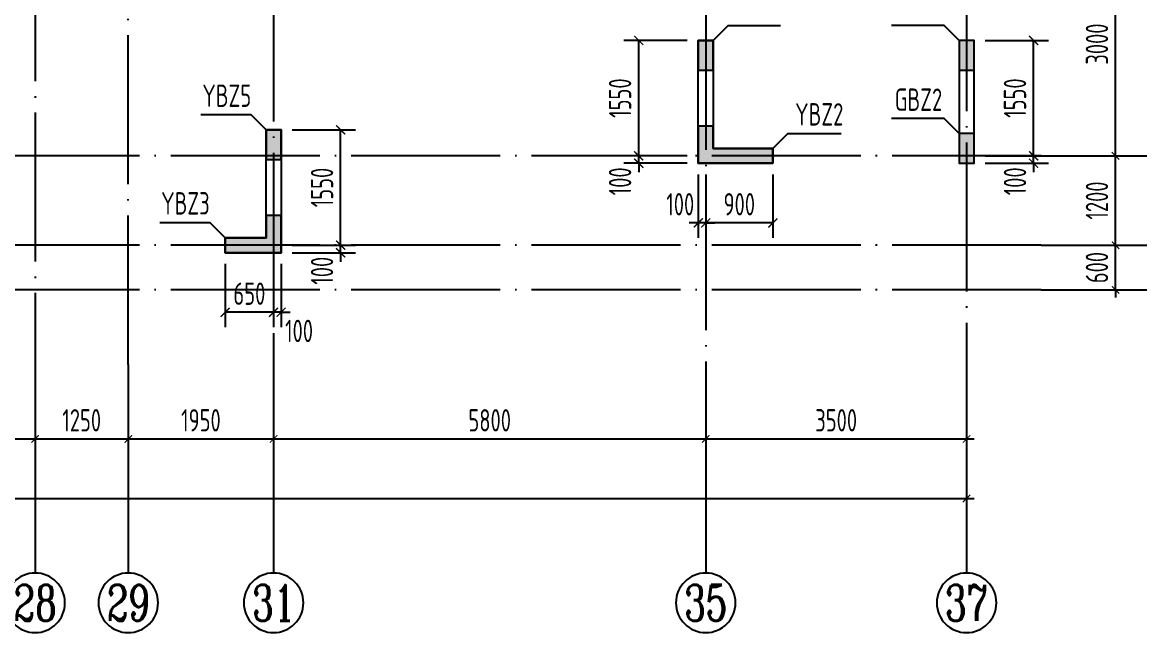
# Model space of a CAD drawing. Extents: x -668857 to 143095, y -247466 to 228182.
# Drawn here: x -289909 to -274914, y 125132 to 133324 of the extents above; entities that cross this region are included whole.
import ezdxf
from ezdxf.enums import TextEntityAlignment as Align

# ---------------------------------------------------------------- set-up
doc = ezdxf.new("R2010")
doc.units = 0
doc.header["$LTSCALE"] = 1000
doc.linetypes.add('DOTE', pattern=[2.42, 2, -0.2, 0.02, -0.2])
doc.layers.get('0').update_dxf_attribs({"linetype": 'CONTINUOUS'})
doc.layers.get('DEFPOINTS').update_dxf_attribs({"linetype": 'CONTINUOUS'})
for name, color, linetype in [('A-AXIS', 1, 'CONTINUOUS'), ('A-DOTE', 10, 'DOTE'), ('AXIS_NUM', 7, 'CONTINUOUS'), ('S-Q墙实线', 6, 'CONTINUOUS'), ('S-Q墙标注', 3, 'CONTINUOUS'), ('S-X详图填充', 252, 'CONTINUOUS'), ('S-X详图实线', 4, 'CONTINUOUS'), ('S-Y一般标注', 3, 'CONTINUOUS'), ('S-Z柱编号', 6, 'CONTINUOUS')]:
    doc.layers.add(name, color=color, linetype=linetype)
doc.styles.add('TSSD_Axis', font='complex.shx', dxfattribs={"width": 0.7, "bigfont": 'hztxt.shx'})
doc.styles.add('TSSD_DIMENSION', font='Tssdeng.shx', dxfattribs={"width": 0.7, "bigfont": 'tssdchn.shx'})
doc.styles.add('TSSD_REIN', font='tssdeng.shx', dxfattribs={"width": 0.7, "height": 300, "bigfont": 'tssdchn.shx'})
doc.styles.add('结构文字', font='zstxt.shx', dxfattribs={"width": 0.7, "bigfont": 'zshz.shx'})
doc.dimstyles.new('STRUCK', dxfattribs={"dimtxt": 400, "dimasz": 121, "dimexe": 200, "dimexo": 150, "dimgap": 115, "dimtad": 1, "dimdec": 0, "dimdsep": 46, "dimtxsty": '结构文字', "dimblk": 'ARCHTICK', "dimcen": 400, "dimclrd": 3, "dimclre": 3, "dimclrt": 7, "dimadec": 0, "dimazin": 0, "dimtfac": 1, "dimtdec": 0, "dimtix": 1, "dimtmove": 2, "dimatfit": 3, "dimldrblk": '_DIMX', "dimfxl": 0, "dimtolj": 1, "dimtzin": 0, "dimarcsym": 0})
doc.dimstyles.new('TSSD_100_100', dxfattribs={"dimtxt": 300, "dimasz": 100, "dimexe": 100, "dimexo": 250, "dimgap": 100, "dimtad": 1, "dimdec": 0, "dimzin": 0, "dimdsep": 46, "dimtxsty": 'TSSD_DIMENSION', "dimblk": 'ARCHTICK', "dimcen": 0, "dimdle": 100, "dimclrt": 7, "dimadec": 0, "dimazin": 0, "dimtfac": 1, "dimtdec": 0, "dimtix": 1, "dimtmove": 2, "dimatfit": 3, "dimldrblk": 'ARCHTICK', "dimfxl": 0, "dimtolj": 1, "dimtzin": 0, "dimarcsym": 0})

# ---------------------------------------------------------------- blocks, each defined once
blk = doc.blocks.new('_ArchTick')
at = {"color": 0, "linetype": 'ByBlock', "const_width": 0.15}
blk.add_lwpolyline([(-0.5, -0.5), (0.5, 0.5)], dxfattribs=at)
blk = doc.blocks.new('*D261')
at = {"layer": 'DEFPOINTS', "color": 0}
for p in [(43350, 3600), (45300, 3600), (45300, 2600)]:
    blk.add_point(p, dxfattribs=at)
at = {"layer": 'S-Y一般标注', "color": 0, "lineweight": -2}
for p, q in [((43350, 3350), (43350, 2500)), ((45300, 3350), (45300, 2500)), ((43250, 2600), (45400, 2600))]:
    blk.add_line(p, q, dxfattribs=at)
at = {"layer": 'S-Y一般标注', "color": 0, "lineweight": -2, "xscale": 100, "yscale": 100, "zscale": 100, "rotation": 180}
blk.add_blockref('_ArchTick', (43350, 2600), dxfattribs=at)
at = {"layer": 'S-Y一般标注', "color": 0, "lineweight": -2, "xscale": 100, "yscale": 100, "zscale": 100}
blk.add_blockref('_ArchTick', (45300, 2600), dxfattribs=at)
at = {"layer": 'S-Y一般标注', "color": 7, "insert": (44325, 2850), "char_height": 300, "attachment_point": 5, "style": 'TSSD_DIMENSION'}
blk.add_mtext('\\A1;1950', dxfattribs=at)
blk = doc.blocks.new('ts_axno')
at = {"color": 0, "linetype": 'ByBlock', "lineweight": -2}
blk.add_circle((0, 0), 0.5, dxfattribs=at)
at = {"color": 0, "linetype": 'ByBlock', "lineweight": -2, "style": 'TSSD_Axis', "width": 0.7}
blk.add_attdef('A', text='', height=0.6, dxfattribs=at).set_placement((0, 0), align=Align.MIDDLE_CENTER)
blk = doc.blocks.new('*D262')
at = {"layer": 'DEFPOINTS', "color": 0}
for p in [(45300, 3600), (51100, 3600), (51100, 2600)]:
    blk.add_point(p, dxfattribs=at)
at = {"layer": 'S-Y一般标注', "color": 0, "lineweight": -2}
for p, q in [((45300, 3350), (45300, 2500)), ((51100, 3350), (51100, 2500)), ((45200, 2600), (51200, 2600))]:
    blk.add_line(p, q, dxfattribs=at)
at = {"layer": 'S-Y一般标注', "color": 0, "lineweight": -2, "xscale": 100, "yscale": 100, "zscale": 100, "rotation": 180}
blk.add_blockref('_ArchTick', (45300, 2600), dxfattribs=at)
at = {"layer": 'S-Y一般标注', "color": 0, "lineweight": -2, "xscale": 100, "yscale": 100, "zscale": 100}
blk.add_blockref('_ArchTick', (51100, 2600), dxfattribs=at)
at = {"layer": 'S-Y一般标注', "color": 7, "insert": (48200, 2850), "char_height": 300, "attachment_point": 5, "style": 'TSSD_DIMENSION'}
blk.add_mtext('\\A1;5800', dxfattribs=at)
blk = doc.blocks.new('*D263')
at = {"layer": 'DEFPOINTS', "color": 0}
for p in [(51100, 3600), (54600, 3600), (54600, 2600)]:
    blk.add_point(p, dxfattribs=at)
at = {"layer": 'S-Y一般标注', "color": 0, "lineweight": -2}
for p, q in [((51100, 3350), (51100, 2500)), ((54600, 3350), (54600, 2500)), ((51000, 2600), (54700, 2600))]:
    blk.add_line(p, q, dxfattribs=at)
at = {"layer": 'S-Y一般标注', "color": 0, "lineweight": -2, "xscale": 100, "yscale": 100, "zscale": 100, "rotation": 180}
blk.add_blockref('_ArchTick', (51100, 2600), dxfattribs=at)
at = {"layer": 'S-Y一般标注', "color": 0, "lineweight": -2, "xscale": 100, "yscale": 100, "zscale": 100}
blk.add_blockref('_ArchTick', (54600, 2600), dxfattribs=at)
at = {"layer": 'S-Y一般标注', "color": 7, "insert": (52850, 2850), "char_height": 300, "attachment_point": 5, "style": 'TSSD_DIMENSION'}
blk.add_mtext('\\A1;3500', dxfattribs=at)
blk = doc.blocks.new('*D264')
at = {"layer": 'DEFPOINTS', "color": 0}
for p in [(4600, 3600), (54600, 3600), (54600, 1800)]:
    blk.add_point(p, dxfattribs=at)
at = {"layer": 'S-Y一般标注', "color": 0, "lineweight": -2}
for p, q in [((4600, 3350), (4600, 1700)), ((54600, 3350), (54600, 1700)), ((4500, 1800), (54700, 1800))]:
    blk.add_line(p, q, dxfattribs=at)
at = {"layer": 'S-Y一般标注', "color": 0, "lineweight": -2, "xscale": 100, "yscale": 100, "zscale": 100, "rotation": 180}
blk.add_blockref('_ArchTick', (4600, 1800), dxfattribs=at)
at = {"layer": 'S-Y一般标注', "color": 0, "lineweight": -2, "xscale": 100, "yscale": 100, "zscale": 100}
blk.add_blockref('_ArchTick', (54600, 1800), dxfattribs=at)
at = {"layer": 'S-Y一般标注', "color": 7, "insert": (29600, 2050), "char_height": 300, "attachment_point": 5, "style": 'TSSD_DIMENSION'}
blk.add_mtext('\\A1;50000', dxfattribs=at)
blk = doc.blocks.new('*D269')
at = {"layer": 'DEFPOINTS', "color": 0}
for p in [(55600, 5200), (56600, 5200), (55600, 4600)]:
    blk.add_point(p, dxfattribs=at)
at = {"layer": 'S-Y一般标注', "color": 0, "lineweight": -2}
for p, q in [((56600, 5200), (56600, 5300)), ((55850, 5200), (56700, 5200)), ((56600, 4600), (56600, 5200)), ((55850, 4600), (56700, 4600)), ((56600, 4600), (56600, 4500))]:
    blk.add_line(p, q, dxfattribs=at)
at = {"layer": 'S-Y一般标注', "color": 0, "lineweight": -2, "xscale": 100, "yscale": 100, "zscale": 100}
for p, rotation in [((56600, 5200), 270), ((56600, 4600), 90)]:
    blk.add_blockref('_ArchTick', p, dxfattribs=dict(at, rotation=rotation))
at = {"layer": 'S-Y一般标注', "color": 7, "insert": (56350, 4900), "char_height": 300, "attachment_point": 5, "rotation": 90, "style": 'TSSD_DIMENSION'}
blk.add_mtext('\\A1;600', dxfattribs=at)
blk = doc.blocks.new('*D275')
at = {"layer": 'DEFPOINTS', "color": 0}
for p in [(55600, 20100), (57400, 20100), (55600, 4600)]:
    blk.add_point(p, dxfattribs=at)
at = {"layer": 'S-Y一般标注', "color": 0, "lineweight": -2}
for p, q in [((55850, 20100), (57500, 20100)), ((57400, 4500), (57400, 20200)), ((55850, 4600), (57500, 4600))]:
    blk.add_line(p, q, dxfattribs=at)
at = {"layer": 'S-Y一般标注', "color": 0, "lineweight": -2, "xscale": 100, "yscale": 100, "zscale": 100}
for p, rotation in [((57400, 20100), 90), ((57400, 4600), 270)]:
    blk.add_blockref('_ArchTick', p, dxfattribs=dict(at, rotation=rotation))
at = {"layer": 'S-Y一般标注', "color": 7, "insert": (57150, 12350), "char_height": 300, "attachment_point": 5, "rotation": 90, "style": 'TSSD_DIMENSION'}
blk.add_mtext('\\A1;15500', dxfattribs=at)
blk = doc.blocks.new('*D279')
at = {"layer": 'DEFPOINTS', "color": 0}
for p in [(55600, 6400), (56600, 6400), (55600, 5200)]:
    blk.add_point(p, dxfattribs=at)
at = {"layer": 'S-Y一般标注', "color": 0, "lineweight": -2}
for p, q in [((56600, 5100), (56600, 6500)), ((55850, 6400), (56700, 6400)), ((55850, 5200), (56700, 5200))]:
    blk.add_line(p, q, dxfattribs=at)
at = {"layer": 'S-Y一般标注', "color": 0, "lineweight": -2, "xscale": 100, "yscale": 100, "zscale": 100}
for p, rotation in [((56600, 6400), 90), ((56600, 5200), 270)]:
    blk.add_blockref('_ArchTick', p, dxfattribs=dict(at, rotation=rotation))
at = {"layer": 'S-Y一般标注', "color": 7, "insert": (56350, 5800), "char_height": 300, "attachment_point": 5, "rotation": 90, "style": 'TSSD_DIMENSION'}
blk.add_mtext('\\A1;1200', dxfattribs=at)
blk = doc.blocks.new('*D280')
at = {"layer": 'DEFPOINTS', "color": 0}
for p in [(55600, 9400), (56600, 9400), (55600, 6400)]:
    blk.add_point(p, dxfattribs=at)
at = {"layer": 'S-Y一般标注', "color": 0, "lineweight": -2}
for p, q in [((56600, 6300), (56600, 9500)), ((55850, 9400), (56700, 9400)), ((55850, 6400), (56700, 6400))]:
    blk.add_line(p, q, dxfattribs=at)
at = {"layer": 'S-Y一般标注', "color": 0, "lineweight": -2, "xscale": 100, "yscale": 100, "zscale": 100}
for p, rotation in [((56600, 9400), 90), ((56600, 6400), 270)]:
    blk.add_blockref('_ArchTick', p, dxfattribs=dict(at, rotation=rotation))
at = {"layer": 'S-Y一般标注', "color": 7, "insert": (56350, 7900), "char_height": 300, "attachment_point": 5, "rotation": 90, "style": 'TSSD_DIMENSION'}
blk.add_mtext('\\A1;3000', dxfattribs=at)
blk = doc.blocks.new('*D283')
at = {"layer": 'DEFPOINTS', "color": 0}
for p in [(40850, 3600), (42100, 3600), (42100, 2600)]:
    blk.add_point(p, dxfattribs=at)
at = {"layer": 'S-Y一般标注', "color": 0, "lineweight": -2}
for p, q in [((40850, 3350), (40850, 2500)), ((42100, 3350), (42100, 2500)), ((40750, 2600), (42200, 2600))]:
    blk.add_line(p, q, dxfattribs=at)
at = {"layer": 'S-Y一般标注', "color": 0, "lineweight": -2, "xscale": 100, "yscale": 100, "zscale": 100, "rotation": 180}
blk.add_blockref('_ArchTick', (40850, 2600), dxfattribs=at)
at = {"layer": 'S-Y一般标注', "color": 0, "lineweight": -2, "xscale": 100, "yscale": 100, "zscale": 100}
blk.add_blockref('_ArchTick', (42100, 2600), dxfattribs=at)
at = {"layer": 'S-Y一般标注', "color": 7, "insert": (41475, 2850), "char_height": 300, "attachment_point": 5, "style": 'TSSD_DIMENSION'}
blk.add_mtext('\\A1;1250', dxfattribs=at)
blk = doc.blocks.new('*D284')
at = {"layer": 'DEFPOINTS', "color": 0}
for p in [(42100, 3600), (43350, 3600), (43350, 2600)]:
    blk.add_point(p, dxfattribs=at)
at = {"layer": 'S-Y一般标注', "color": 0, "lineweight": -2}
for p, q in [((42100, 3350), (42100, 2500)), ((43350, 3350), (43350, 2500)), ((42000, 2600), (43450, 2600))]:
    blk.add_line(p, q, dxfattribs=at)
at = {"layer": 'S-Y一般标注', "color": 0, "lineweight": -2, "xscale": 100, "yscale": 100, "zscale": 100, "rotation": 180}
blk.add_blockref('_ArchTick', (42100, 2600), dxfattribs=at)
at = {"layer": 'S-Y一般标注', "color": 0, "lineweight": -2, "xscale": 100, "yscale": 100, "zscale": 100}
blk.add_blockref('_ArchTick', (43350, 2600), dxfattribs=at)
at = {"layer": 'S-Y一般标注', "color": 7, "insert": (42725, 2850), "char_height": 300, "attachment_point": 5, "style": 'TSSD_DIMENSION'}
blk.add_mtext('\\A1;1250', dxfattribs=at)
blk = doc.blocks.new('*D1606')
at = {"layer": 'DEFPOINTS', "color": 0}
for p in [(-277137, 131532), (-276337, 131532), (-277137, 131432)]:
    blk.add_point(p, dxfattribs=at)
at = {"layer": 'S-Q墙标注', "color": 3, "lineweight": -2}
for p, q in [((-276337, 131532), (-276337, 131653)), ((-276987, 131532), (-276137, 131532)), ((-276337, 131432), (-276337, 131532)), ((-276987, 131432), (-276137, 131432)), ((-276337, 131432), (-276337, 131311))]:
    blk.add_line(p, q, dxfattribs=at)
at = {"layer": 'S-Q墙标注', "color": 3, "lineweight": -2, "xscale": 121, "yscale": 121, "zscale": 121}
for p, rotation in [((-276337, 131532), 270), ((-276337, 131432), 90)]:
    blk.add_blockref('_ArchTick', p, dxfattribs=dict(at, rotation=rotation))
at = {"layer": 'S-Q墙标注', "color": 7, "insert": (-276587, 131190), "char_height": 300, "attachment_point": 5, "rotation": 90, "style": 'TSSD_REIN'}
blk.add_mtext('\\A1;100', dxfattribs=at)
blk = doc.blocks.new('_DIMX')
blk.add_line((-150, 0), (150, 0))
at = {"const_width": 50}
blk.add_lwpolyline([(-70, -70), (70, 70)], dxfattribs=at)
blk = doc.blocks.new('*D1607')
at = {"layer": 'DEFPOINTS', "color": 0}
for p in [(-277137, 133082), (-276337, 133082), (-277137, 131532)]:
    blk.add_point(p, dxfattribs=at)
at = {"layer": 'S-Q墙标注', "color": 3, "lineweight": -2}
for p, q in [((-276987, 133082), (-276137, 133082)), ((-276337, 131532), (-276337, 133082)), ((-276987, 131532), (-276137, 131532))]:
    blk.add_line(p, q, dxfattribs=at)
at = {"layer": 'S-Q墙标注', "color": 3, "lineweight": -2, "xscale": 121, "yscale": 121, "zscale": 121}
for p, rotation in [((-276337, 133082), 90), ((-276337, 131532), 270)]:
    blk.add_blockref('_ArchTick', p, dxfattribs=dict(at, rotation=rotation))
at = {"layer": 'S-Q墙标注', "color": 7, "insert": (-276587, 132307), "char_height": 300, "attachment_point": 5, "rotation": 90, "style": 'TSSD_REIN'}
blk.add_mtext('\\A1;1550', dxfattribs=at)
blk = doc.blocks.new('*D1610')
at = {"layer": 'DEFPOINTS', "color": 0}
for p in [(-281637, 131532), (-280837, 131532), (-280837, 131432)]:
    blk.add_point(p, dxfattribs=at)
at = {"layer": 'S-Q墙标注', "color": 3, "lineweight": -2}
for p, q in [((-281637, 131532), (-281637, 131653)), ((-280987, 131532), (-281837, 131532)), ((-281637, 131432), (-281637, 131532)), ((-280987, 131432), (-281837, 131432)), ((-281637, 131432), (-281637, 131311))]:
    blk.add_line(p, q, dxfattribs=at)
at = {"layer": 'S-Q墙标注', "color": 3, "lineweight": -2, "xscale": 121, "yscale": 121, "zscale": 121}
for p, rotation in [((-281637, 131532), 270), ((-281637, 131432), 90)]:
    blk.add_blockref('_ArchTick', p, dxfattribs=dict(at, rotation=rotation))
at = {"layer": 'S-Q墙标注', "color": 7, "insert": (-281887, 131190), "char_height": 300, "attachment_point": 5, "rotation": 90, "style": 'TSSD_REIN'}
blk.add_mtext('\\A1;100', dxfattribs=at)
blk = doc.blocks.new('*D1611')
at = {"layer": 'DEFPOINTS', "color": 0}
for p in [(-281637, 133082), (-280837, 133082), (-280837, 131532)]:
    blk.add_point(p, dxfattribs=at)
at = {"layer": 'S-Q墙标注', "color": 3, "lineweight": -2}
for p, q in [((-280987, 133082), (-281837, 133082)), ((-281637, 131532), (-281637, 133082)), ((-280987, 131532), (-281837, 131532))]:
    blk.add_line(p, q, dxfattribs=at)
at = {"layer": 'S-Q墙标注', "color": 3, "lineweight": -2, "xscale": 121, "yscale": 121, "zscale": 121}
for p, rotation in [((-281637, 133082), 90), ((-281637, 131532), 270)]:
    blk.add_blockref('_ArchTick', p, dxfattribs=dict(at, rotation=rotation))
at = {"layer": 'S-Q墙标注', "color": 7, "insert": (-281887, 132307), "char_height": 300, "attachment_point": 5, "rotation": 90, "style": 'TSSD_REIN'}
blk.add_mtext('\\A1;1550', dxfattribs=at)
blk = doc.blocks.new('*D1612')
at = {"layer": 'DEFPOINTS', "color": 0}
for p in [(-280737, 131432), (-279837, 131432), (-280737, 130632)]:
    blk.add_point(p, dxfattribs=at)
at = {"layer": 'S-Q墙标注', "color": 3, "lineweight": -2}
for p, q in [((-280737, 131282), (-280737, 130432)), ((-279837, 131282), (-279837, 130432)), ((-279837, 130632), (-280737, 130632))]:
    blk.add_line(p, q, dxfattribs=at)
at = {"layer": 'S-Q墙标注', "color": 3, "lineweight": -2, "xscale": 121, "yscale": 121, "zscale": 121, "rotation": 180}
blk.add_blockref('_ArchTick', (-280737, 130632), dxfattribs=at)
at = {"layer": 'S-Q墙标注', "color": 3, "lineweight": -2, "xscale": 121, "yscale": 121, "zscale": 121}
blk.add_blockref('_ArchTick', (-279837, 130632), dxfattribs=at)
at = {"layer": 'S-Q墙标注', "color": 7, "insert": (-280287, 130882), "char_height": 300, "attachment_point": 5, "style": 'TSSD_REIN'}
blk.add_mtext('\\A1;900', dxfattribs=at)
blk = doc.blocks.new('*D1613')
at = {"layer": 'DEFPOINTS', "color": 0}
for p in [(-280837, 131432), (-280737, 131432), (-280837, 130632)]:
    blk.add_point(p, dxfattribs=at)
at = {"layer": 'S-Q墙标注', "color": 3, "lineweight": -2}
for p, q in [((-280837, 131282), (-280837, 130432)), ((-280737, 131282), (-280737, 130432)), ((-280837, 130632), (-280958, 130632)), ((-280737, 130632), (-280837, 130632)), ((-280737, 130632), (-280616, 130632))]:
    blk.add_line(p, q, dxfattribs=at)
at = {"layer": 'S-Q墙标注', "color": 3, "lineweight": -2, "xscale": 121, "yscale": 121, "zscale": 121}
blk.add_blockref('_ArchTick', (-280837, 130632), dxfattribs=at)
at = {"layer": 'S-Q墙标注', "color": 3, "lineweight": -2, "xscale": 121, "yscale": 121, "zscale": 121, "rotation": 180}
blk.add_blockref('_ArchTick', (-280737, 130632), dxfattribs=at)
at = {"layer": 'S-Q墙标注', "color": 7, "insert": (-281079, 130882), "char_height": 300, "attachment_point": 5, "style": 'TSSD_REIN'}
blk.add_mtext('\\A1;100', dxfattribs=at)
blk = doc.blocks.new('*D1614')
at = {"layer": 'DEFPOINTS', "color": 0}
for p in [(-286437, 130332), (-285637, 130332), (-286437, 130232)]:
    blk.add_point(p, dxfattribs=at)
at = {"layer": 'S-Q墙标注', "color": 3, "lineweight": -2}
for p, q in [((-285637, 130332), (-285637, 130453)), ((-286287, 130332), (-285437, 130332)), ((-285637, 130232), (-285637, 130332)), ((-286287, 130232), (-285437, 130232)), ((-285637, 130232), (-285637, 130111))]:
    blk.add_line(p, q, dxfattribs=at)
at = {"layer": 'S-Q墙标注', "color": 3, "lineweight": -2, "xscale": 121, "yscale": 121, "zscale": 121}
for p, rotation in [((-285637, 130332), 270), ((-285637, 130232), 90)]:
    blk.add_blockref('_ArchTick', p, dxfattribs=dict(at, rotation=rotation))
at = {"layer": 'S-Q墙标注', "color": 7, "insert": (-285887, 129990), "char_height": 300, "attachment_point": 5, "rotation": 90, "style": 'TSSD_REIN'}
blk.add_mtext('\\A1;100', dxfattribs=at)
blk = doc.blocks.new('*D1615')
at = {"layer": 'DEFPOINTS', "color": 0}
for p in [(-286437, 131882), (-285637, 131882), (-286437, 130332)]:
    blk.add_point(p, dxfattribs=at)
at = {"layer": 'S-Q墙标注', "color": 3, "lineweight": -2}
for p, q in [((-286287, 131882), (-285437, 131882)), ((-285637, 130332), (-285637, 131882)), ((-286287, 130332), (-285437, 130332))]:
    blk.add_line(p, q, dxfattribs=at)
at = {"layer": 'S-Q墙标注', "color": 3, "lineweight": -2, "xscale": 121, "yscale": 121, "zscale": 121}
for p, rotation in [((-285637, 131882), 90), ((-285637, 130332), 270)]:
    blk.add_blockref('_ArchTick', p, dxfattribs=dict(at, rotation=rotation))
at = {"layer": 'S-Q墙标注', "color": 7, "insert": (-285887, 131107), "char_height": 300, "attachment_point": 5, "rotation": 90, "style": 'TSSD_REIN'}
blk.add_mtext('\\A1;1550', dxfattribs=at)
blk = doc.blocks.new('*D1616')
at = {"layer": 'DEFPOINTS', "color": 0}
for p in [(-286537, 130232), (-286437, 130232), (-286537, 129432)]:
    blk.add_point(p, dxfattribs=at)
at = {"layer": 'S-Q墙标注', "color": 3, "lineweight": -2}
for p, q in [((-286537, 130082), (-286537, 129232)), ((-286437, 130082), (-286437, 129232)), ((-286537, 129432), (-286658, 129432)), ((-286437, 129432), (-286537, 129432)), ((-286437, 129432), (-286316, 129432))]:
    blk.add_line(p, q, dxfattribs=at)
at = {"layer": 'S-Q墙标注', "color": 3, "lineweight": -2, "xscale": 121, "yscale": 121, "zscale": 121}
blk.add_blockref('_ArchTick', (-286537, 129432), dxfattribs=at)
at = {"layer": 'S-Q墙标注', "color": 3, "lineweight": -2, "xscale": 121, "yscale": 121, "zscale": 121, "rotation": 180}
blk.add_blockref('_ArchTick', (-286437, 129432), dxfattribs=at)
at = {"layer": 'S-Q墙标注', "color": 7, "insert": (-286195, 129182), "char_height": 300, "attachment_point": 5, "style": 'TSSD_REIN'}
blk.add_mtext('\\A1;100', dxfattribs=at)
blk = doc.blocks.new('*D1617')
at = {"layer": 'DEFPOINTS', "color": 0}
for p in [(-287187, 130232), (-286537, 130232), (-287187, 129432)]:
    blk.add_point(p, dxfattribs=at)
at = {"layer": 'S-Q墙标注', "color": 3, "lineweight": -2}
for p, q in [((-287187, 130082), (-287187, 129232)), ((-286537, 130082), (-286537, 129232)), ((-286537, 129432), (-287187, 129432))]:
    blk.add_line(p, q, dxfattribs=at)
at = {"layer": 'S-Q墙标注', "color": 3, "lineweight": -2, "xscale": 121, "yscale": 121, "zscale": 121, "rotation": 180}
blk.add_blockref('_ArchTick', (-287187, 129432), dxfattribs=at)
at = {"layer": 'S-Q墙标注', "color": 3, "lineweight": -2, "xscale": 121, "yscale": 121, "zscale": 121}
blk.add_blockref('_ArchTick', (-286537, 129432), dxfattribs=at)
at = {"layer": 'S-Q墙标注', "color": 7, "insert": (-286862, 129682), "char_height": 300, "attachment_point": 5, "style": 'TSSD_REIN'}
blk.add_mtext('\\A1;650', dxfattribs=at)
blk = doc.blocks.new('20210726.16350016')
at = {"layer": 'A-AXIS'}
for p, q in [((55600, 6400), (58400, 6400)), ((55600, 5200), (58400, 5200)), ((55600, 4600), (58400, 4600)), ((42100, 3600), (42100, 800)), ((43350, 3600.3), (43350, 800.3)), ((45300, 3600), (45300, 800)), ((51100, 3600), (51100, 800)), ((54600, 3600), (54600, 800))]:
    blk.add_line(p, q, dxfattribs=at)
at = {"layer": 'A-DOTE'}
for p, q in [((54600, 21100), (54600, 3600)), ((45299.8, 13700), (45300, 3600)), ((43350, 3600.2), (43350, 11500)), ((51100, 10900), (51100, 3600)), ((42100, 9400), (42100, 3600)), ((55600, 6400), (3600, 6400)), ((55600, 5200), (3600, 5200)), ((55600, 4600), (3600, 4600))]:
    blk.add_line(p, q, dxfattribs=at)
at = {"layer": 'A-AXIS'}
ref = blk.add_blockref('ts_axno', (42100, 400), dxfattribs=dict(at, xscale=-800, yscale=800, zscale=800, rotation=180))
ref.add_attrib('19', '28', dxfattribs={"layer": 'AXIS_NUM', "height": 480, "style": 'TSSD_Axis', "width": 0.7}).set_placement((42100, 400), align=Align.MIDDLE_CENTER)
ref = blk.add_blockref('ts_axno', (43350, 400.3), dxfattribs=dict(at, xscale=-800, yscale=800, zscale=800, rotation=180))
ref.add_attrib('5', '29', dxfattribs={"layer": 'AXIS_NUM', "height": 480, "style": 'TSSD_Axis', "width": 0.7}).set_placement((43350, 400.3), align=Align.MIDDLE_CENTER)
ref = blk.add_blockref('ts_axno', (45300, 400), dxfattribs=dict(at, xscale=-800, yscale=800, zscale=800, rotation=180))
ref.add_attrib('19', '31', dxfattribs={"layer": 'AXIS_NUM', "height": 480, "style": 'TSSD_Axis', "width": 0.7}).set_placement((45300, 400), align=Align.MIDDLE_CENTER)
ref = blk.add_blockref('ts_axno', (51100, 400), dxfattribs=dict(at, xscale=-800, yscale=800, zscale=800, rotation=180))
ref.add_attrib('22', '35', dxfattribs={"layer": 'AXIS_NUM', "height": 480, "style": 'TSSD_Axis', "width": 0.7}).set_placement((51100, 400), align=Align.MIDDLE_CENTER)
ref = blk.add_blockref('ts_axno', (54600, 400), dxfattribs=dict(at, xscale=-800, yscale=800, zscale=800, rotation=180))
ref.add_attrib('23', '37', dxfattribs={"layer": 'AXIS_NUM', "height": 480, "style": 'TSSD_Axis', "width": 0.7}).set_placement((54600, 400), align=Align.MIDDLE_CENTER)
at = {"layer": 'S-Y一般标注'}
for base, p1, p2, picture, middle in [((57400, 20100), (55600, 4600), (55600, 20100), '*D275', (57150, 12350)), ((56600, 9400), (55600, 6400), (55600, 9400), '*D280', (56350, 7900)), ((56600, 6400), (55600, 5200), (55600, 6400), '*D279', (56350, 5800)), ((56600, 5200), (55600, 4600), (55600, 5200), '*D269', (56350, 4900))]:
    dim = blk.add_linear_dim(base=base, p1=p1, p2=p2, angle=90, dimstyle='TSSD_100_100', dxfattribs=at)
    dim.commit()
    dim.dimension.update_dxf_attribs({"geometry": picture, "text_midpoint": middle})
for base, p1, p2, picture, middle in [((54600, 1800), (4600, 3600), (54600, 3600), '*D264', (29600, 2050)), ((42100, 2600.1), (40850, 3600.1), (42100, 3600.1), '*D283', (41475, 2850.1)), ((43350, 2600.1), (42100, 3600.1), (43350, 3600.1), '*D284', (42725, 2850.1)), ((45300, 2600.1), (43350, 3600.1), (45300, 3600.1), '*D261', (44325, 2850.1)), ((51100, 2600), (45300, 3600), (51100, 3600), '*D262', (48200, 2850)), ((54600, 2600), (51100, 3600), (54600, 3600), '*D263', (52850, 2850))]:
    dim = blk.add_linear_dim(base=base, p1=p1, p2=p2, dimstyle='TSSD_100_100', dxfattribs=at)
    dim.commit()
    dim.dimension.update_dxf_attribs({"geometry": picture, "text_midpoint": middle})

msp = doc.modelspace()

# ---------------------------------------------------------------- hatches: boundary and pattern name
at = {"layer": 'S-X详图填充'}
h = msp.add_hatch(color=256, dxfattribs=at)
h.dxf.hatch_style = 1
h.paths.add_polyline_path([(-280836.88, 132682.31), (-280636.88, 132682.31), (-280636.88, 133082.31), (-280836.88, 133082.31)])
h = msp.add_hatch(color=256, dxfattribs=at)
h.dxf.hatch_style = 1
h.paths.add_polyline_path([(-277336.86, 132682.31), (-277136.86, 132682.31), (-277136.86, 133082.31), (-277336.86, 133082.31)])
h = msp.add_hatch(color=256, dxfattribs=at)
h.dxf.hatch_style = 1
h.paths.add_polyline_path([(-286636.88, 131482.3), (-286436.88, 131482.3), (-286436.88, 131882.3), (-286636.88, 131882.3)])
h = msp.add_hatch(color=256, dxfattribs=at)
h.dxf.hatch_style = 1
h.paths.add_polyline_path([(-280636.88, 131932.31), (-280836.88, 131932.31), (-280836.88, 131432.31), (-279836.88, 131432.31), (-279836.88, 131632.31), (-280636.88, 131632.31)])
h = msp.add_hatch(color=256, dxfattribs=at)
h.dxf.hatch_style = 1
h.paths.add_polyline_path([(-277136.86, 131832.31), (-277336.86, 131832.31), (-277336.86, 131432.31), (-277136.86, 131432.31)])
h = msp.add_hatch(color=256, dxfattribs=at)
h.dxf.hatch_style = 1
h.paths.add_polyline_path([(-286436.88, 130732.3), (-286636.88, 130732.3), (-286636.88, 130432.3), (-287186.87, 130432.3), (-287186.87, 130232.3), (-286436.88, 130232.3)])

# ---------------------------------------------------------------- linework, layer by layer
at = {"layer": 'S-Q墙实线'}
msp.add_lwpolyline([(-279936.87, 131632.31), (-279836.88, 131632.31), (-279836.88, 131432.31), (-279936.87, 131432.31), (-280836.88, 131432.31), (-280836.88, 133082.31), (-280636.88, 133082.31), (-280636.88, 131632.31), (-279936.87, 131632.31)], dxfattribs=at)
for points in [[(-277136.86, 131432.31), (-277136.86, 133082.31), (-277336.86, 133082.31), (-277336.86, 131432.31)], [(-286436.88, 130232.3), (-287186.87, 130232.3), (-287186.87, 130432.3), (-286636.88, 130432.3), (-286636.88, 131532.31), (-286636.88, 131882.3), (-286436.88, 131882.3), (-286436.88, 131532.31)]]:
    msp.add_lwpolyline(points, close=True, dxfattribs=at)
at = {"layer": 'S-X详图实线'}
for points in [[(-280836.88, 132682.31), (-280636.88, 132682.31), (-280636.88, 133082.31), (-280836.88, 133082.31), (-280836.88, 132682.31)], [(-277336.86, 132682.31), (-277136.86, 132682.31), (-277136.86, 133082.31), (-277336.86, 133082.31), (-277336.86, 132682.31)], [(-286636.88, 131482.3), (-286436.88, 131482.3), (-286436.88, 131882.3), (-286636.88, 131882.3), (-286636.88, 131482.3)], [(-280636.88, 131932.31), (-280836.88, 131932.31), (-280836.88, 131432.31), (-279836.88, 131432.31), (-279836.88, 131632.31), (-280636.88, 131632.31), (-280636.88, 131932.31)], [(-277136.86, 131832.31), (-277336.86, 131832.31), (-277336.86, 131432.31), (-277136.86, 131432.31), (-277136.86, 131832.31)], [(-286436.88, 130732.3), (-286636.88, 130732.3), (-286636.88, 130432.3), (-287186.87, 130432.3), (-287186.87, 130232.3), (-286436.88, 130232.3), (-286436.88, 130732.3)]]:
    msp.add_lwpolyline(points, close=True, dxfattribs=at)
at = {"layer": 'S-Z柱编号', "color": 7}
for points in [[(-280636.86, 133082.31), (-280436.86, 133282.31), (-279732.99, 133282.31)], [(-277336.86, 133082.27), (-277536.86, 133282.27), (-278244.24, 133282.27)], [(-286636.86, 131882.3), (-286836.86, 132082.3), (-287515.46, 132082.3)], [(-277336.86, 131832.31), (-277536.86, 132032.31), (-278244.24, 132032.31)], [(-279836.86, 131632.31), (-279636.86, 131832.31), (-278921.64, 131832.31)], [(-287186.85, 130432.3), (-287386.85, 130632.3), (-288064.71, 130632.3)]]:
    msp.add_lwpolyline(points, dxfattribs=at)

# ---------------------------------------------------------------- block references
at = {"layer": 'A-DOTE'}
msp.add_blockref('20210726.16350016', (-331836.85, 125132.26), dxfattribs=at)

# ---------------------------------------------------------------- texts
at = {"layer": 'S-Z柱编号', "color": 7, "style": 'TSSD_REIN', "width": 0.7}
for s, p in [('YBZ5', (-287492.46, 132099.05)), ('GBZ2', (-278199.68, 132046.05)), ('YBZ2', (-279536.86, 131849.15)), ('YBZ3', (-288044.77, 130654.7))]:
    msp.add_text(s, height=300, dxfattribs=at).set_placement(p, align=Align.BOTTOM_LEFT)

# ---------------------------------------------------------------- dimensions: what is measured, and where the dimension line sits
at = {"layer": 'S-Q墙标注'}
for base, p1, p2, angle, picture, middle in [((-281636.86, 133082.31), (-280836.86, 131532.31), (-280836.86, 133082.31), 90, '*D1611', (-281886.86, 132307.31)), ((-276336.86, 133082.27), (-277136.86, 131532.31), (-277136.86, 133082.27), 90, '*D1607', (-276586.86, 132307.29)), ((-285636.86, 131882.3), (-286436.86, 130332.31), (-286436.86, 131882.3), 90, '*D1615', (-285886.86, 131107.3)), ((-280736.85, 130632.31), (-279836.86, 131432.31), (-280736.85, 131432.31), 180, '*D1612', (-280286.85, 130882.31)), ((-287186.85, 129432.3), (-286536.88, 130232.3), (-287186.85, 130232.3), 180, '*D1617', (-286861.86, 129682.3))]:
    dim = msp.add_linear_dim(base=base, p1=p1, p2=p2, angle=angle, dimstyle='STRUCK', override={"dimtxt": 300, "dimgap": 100, "dimtxsty": 'TSSD_REIN'}, dxfattribs=at)
    dim.commit()
    dim.dimension.update_dxf_attribs({"geometry": picture, "text_midpoint": middle})
for base, p1, p2, angle, picture, middle in [((-281636.86, 131532.31), (-280836.86, 131432.31), (-280836.86, 131532.31), 90, '*D1610', (-281886.86, 131190.38)), ((-276336.86, 131532.31), (-277136.86, 131432.31), (-277136.86, 131532.31), 90, '*D1606', (-276586.86, 131190.38)), ((-280836.86, 130632.31), (-280736.85, 131432.31), (-280836.86, 131432.31), 180, '*D1613', (-281078.78, 130882.31)), ((-285636.86, 130332.31), (-286436.86, 130232.3), (-286436.86, 130332.31), 90, '*D1614', (-285886.86, 129990.38)), ((-286536.88, 129432.3), (-286436.86, 130232.3), (-286536.88, 130232.3), 180, '*D1616', (-286194.94, 129182.3))]:
    dim = msp.add_linear_dim(base=base, p1=p1, p2=p2, angle=angle, dimstyle='STRUCK', override={"dimtxt": 300, "dimgap": 100, "dimtxsty": 'TSSD_REIN'}, dxfattribs=at)
    dim.commit()
    dim.dimension.update_dxf_attribs({"geometry": picture, "text_midpoint": middle, "dimtype": 160})

doc.saveas('drawing.dxf')
